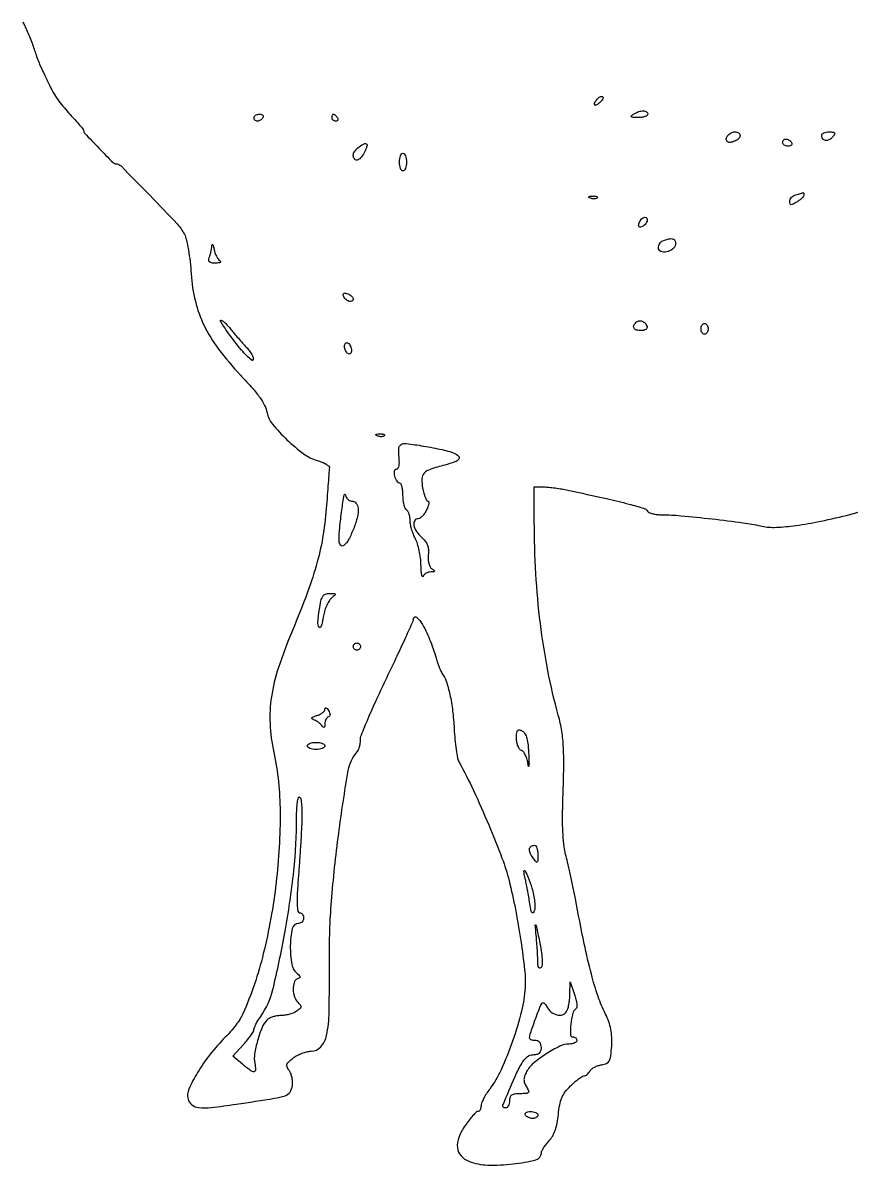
# Model space of a CAD drawing. Extents: x 0 to 531, y 0 to 649.
# Drawn here: x 66.9 to 300.3, y 2.9 to 324.7 of the extents above; entities that cross this region are included whole.
import ezdxf

# ---------------------------------------------------------------- set-up
doc = ezdxf.new("R2010")
doc.units = 0

msp = doc.modelspace()

# ---------------------------------------------------------------- linework, layer by layer
msp.add_lwpolyline([(66.866316, 324.986605, 0.022709), (67.396705, 323.84667, -0.016672), (68.01522, 322.558222, -0.007673), (68.738212, 320.842796, -0.00759), (69.444282, 319.013429, -0.010426), (70.01951, 317.34667, 0.008824), (70.585, 315.690943, 0.006699), (71.261102, 313.895584, 0.006778), (71.940997, 312.227872, 0.015684), (72.507145, 311, -0.002123), (73.076359, 309.848653, -0.001188), (73.759518, 308.443485, -0.001185), (74.443316, 307.019863, -0.001928), (75.016328, 305.807607, 0.038545), (75.759695, 304.493341, 0.012842), (77.040601, 302.689551, 0.012696), (78.56725, 300.756862, 0.014133), (80.138149, 298.973755, -0.004794), (81.618234, 297.355674, -0.00736), (82.865581, 295.92364, -0.003102), (83.899944, 294.684715, -0.17409), (84, 294.406055, 0.191923), (84.334898, 293.565714, 0.002544), (88.288912, 289.435091, 0.002466), (92.291859, 285.336352, 0.200704), (93.096035, 285, -0.200559), (94.546901, 284.39364, -0.00193), (102.703471, 276.069038, -0.004141), (110.327759, 268.096315, -0.071709), (112.389608, 265.156332, -0.061852), (112.945304, 263.609489, -0.012987), (113.504563, 260.783423, -0.013428), (113.983111, 257.448976, -0.012357), (114.29775, 254, 0.042676), (115.479674, 246.261539, 0.054134), (117.923637, 239.461455, 0.048693), (122.002676, 232.815789, 0.026598), (128.177065, 225.5, -0.007985), (131.650234, 221.682503, -0.026933), (133.740434, 219.035421, -0.041278), (134.994477, 216.904987, -0.063112), (135.675028, 214.874858, 0.124321), (137.208859, 211.656706, 0.029317), (141.304329, 207.267202, 0.030664), (145.990916, 203.31886, 0.088722), (149.774827, 201.435534, -0.025476), (151.187281, 200.942591, -0.039008), (152.345938, 200.361741, -0.045211), (153.13766, 199.780795, -0.266542), (153.29645, 199.311746, 0.027686), (153.193848, 198.579367, 0.001047), (152.968129, 195.824036, 0.001883), (152.720107, 192.561655, 0.001324), (152.464599, 188.88935, -0.023131), (151.525253, 180.617165, -0.026658), (149.84976, 172.856294, -0.022487), (147.105199, 164.31463, -0.010491), (142.825244, 153.5, 0.019186), (138.90935, 143.079387, 0.042298), (136.918088, 134.818881, 0.050167), (136.527487, 127.277847, 0.040228), (137.573024, 119.212377, -0.051141), (139.371664, 102.487695, -0.030596), (138.246759, 82.505162, -0.030332), (134.639867, 62.462429, -0.044392), (128.878551, 45.5, -0.040291), (128.11845, 44.097632, -0.016548), (126.877576, 42.323429, -0.016247), (125.41334, 40.497495, -0.020047), (123.928619, 38.898906, 0.029917), (119.68275, 34.142589, 0.031421), (116.109691, 28.987819, 0.030839), (113.659037, 24.299316, 0.168026), (113.413709, 21.487788, 0.168177), (114.478492, 19.859533, 0.139011), (116.412387, 19.082246, 0.055599), (119.941235, 19.100479, 0.00827), (127, 20.043366, 0.001763), (137.802973, 21.707651, 0.041266), (140.811555, 22.440292, 0.169168), (142.161107, 23.480174, 0.116764), (142.822258, 25.310472, 0.044736), (142.851686, 26.499124, 0.037714), (142.675918, 27.74593, 0.039332), (142.336846, 28.865545, 0.08018), (141.871548, 29.654775, -0.068742), (141.324359, 30.536433, -0.189749), (141.293386, 31.253844, -0.123686), (141.781558, 32.002189, -0.022854), (143.049291, 33.072067, -0.042575), (144.176603, 33.794896, -0.030765), (145.538279, 34.408793, -0.031297), (146.915254, 34.833939, -0.057132), (148.08102, 34.977764, 0.209119), (150.856579, 36.220285, 0.135171), (152.472068, 39.409459, 0.046018), (153.187438, 45.995602, 0.005644), (153.258997, 60.5, -0.020962), (153.853915, 77.221506, -0.013931), (155.871891, 96.306997, -0.008752), (158.56381, 114.033597, -0.140142), (161.158088, 119.45, 0.083923), (161.481814, 119.969003, 0.03268), (161.752688, 120.773158, 0.031217), (161.937941, 121.700577, 0.033699), (162, 122.620326, -0.09583), (162.284155, 124.089315, -0.004576), (164.203125, 128.740456, -0.007357), (166.626767, 134.238838, -0.005218), (169.5, 140.336906, 0.00256), (172.374442, 146.354351, 0.003925), (174.796875, 151.59939, 0.001395), (176.834031, 156.136442, 0.105194), (177, 156.91658, -0.6467), (177.82946, 157.289677, -0.085874), (179.488674, 155.212754, -0.031983), (181.748925, 150.396518, -0.026168), (183.552363, 145, 0.015438), (183.872329, 143.969532, 0.014578), (184.260897, 142.940625, 0.014711), (184.658152, 142.050261, 0.048207), (184.992066, 141.5, -0.081201), (186.185764, 139.205531, -0.02568), (187.205255, 135.468412, -0.023484), (187.981677, 130.890789, -0.017939), (188.413946, 125.82824, 0.011482), (188.63224, 122.812876, 0.013406), (188.981745, 119.963293, 0.012415), (189.399571, 117.58183, 0.075422), (189.826476, 116.408936, -0.015819), (193.846017, 108.456466, -0.00938), (198.155328, 98.74418, -0.009057), (201.89911, 89.390707, -0.029183), (203.905885, 83, -0.013893), (205.679665, 74.997681, -0.010313), (207.209277, 66.071993, -0.009632), (208.277999, 57.886973, -0.041179), (208.417044, 52.968269, -0.048108), (207.40075, 46.252611, -0.022282), (204.866928, 37.789125, -0.022094), (201.641963, 29.706114, -0.057011), (198.42885, 24.31783, 0.021497), (197.499163, 22.983721, 0.023266), (196.713475, 21.608633, 0.023592), (196.154823, 20.375606, 0.094841), (196, 19.566722, -0.053184), (195.936062, 18.967319, -0.072988), (195.7462, 18.460225, -0.092812), (195.46571, 18.119726, -0.175942), (195.136001, 18, 0.194579), (194.664123, 17.809139, 0.015864), (193.717476, 16.833586, 0.019466), (192.637276, 15.550369, 0.013693), (191.520257, 14.02923, 0.058115), (189.740676, 10.692159, 0.120579), (189.349354, 7.785224, 0.156066), (190.353591, 5.51099, 0.121091), (192.593029, 3.96463, 0.083213), (197.880366, 2.907809, 0.036868), (205.013409, 3.210919, 0.032002), (211.468795, 4.386632, 0.344386), (213, 6.346064, -0.120227), (213.131006, 6.883015, -0.024138), (213.629699, 7.740278, -0.024222), (214.323022, 8.704133, -0.020547), (215.143657, 9.652916, 0.062052), (216.105831, 10.97189, 0.04175), (216.871877, 12.674253, 0.036215), (217.435908, 14.736329, 0.024706), (217.78765, 17.141828, -0.023909), (218.178739, 19.846502, -0.052054), (218.78852, 21.850188, -0.059124), (219.740506, 23.522357, -0.040297), (221.178471, 25.174461, -0.014654), (222.352333, 26.256528, -0.019215), (223.488902, 27.169998, -0.017016), (224.473188, 27.849971, -0.143604), (224.984788, 28, 0.120742), (225.393186, 28.100081, 0.051333), (225.866503, 28.412365, 0.046738), (226.326558, 28.866753, 0.045124), (226.70031, 29.403795, -0.096931), (227.185511, 29.967069, -0.044738), (227.999466, 30.496922, -0.042044), (228.984353, 30.917506, -0.045519), (230, 31.153795, 0.070352), (231.371861, 31.545427, 0.167255), (232.138029, 32.259176, 0.093277), (232.554963, 33.591214, 0.013531), (232.812326, 36.434499, 0.027246), (232.834028, 38.919804, 0.036181), (232.567812, 41.163902, 0.037254), (231.99011, 43.293632, 0.031785), (231.077629, 45.434499, -0.03363), (228.979897, 50.406944, -0.018983), (227.082369, 56.673604, -0.013089), (225.075213, 65.250465, -0.004345), (222.572389, 77.921241, 0.003804), (221.880408, 81.444499, 0.003469), (221.114074, 85.066879, 0.00347), (220.384328, 88.294424, 0.011246), (219.837198, 90.421241, -0.040689), (219.41473, 92.583506, -0.012041), (219.11967, 95.945615, -0.011999), (218.969273, 99.755142, -0.012658), (219.006171, 103.5, 0.003804), (219.300688, 114.183799, 0.016768), (219.215137, 120.482977, 0.027078), (218.742799, 125.13185, 0.028163), (217.773705, 129.640753, -0.019163), (214.830001, 142.230159, -0.017065), (212.725351, 155.503795, -0.016303), (211.455126, 169.497956, -0.014074), (211.015828, 184.25), (211, 194), (213.75, 193.956449, -0.020621), (215.084034, 193.88023, -0.008702), (216.867188, 193.672973, -0.008592), (218.767215, 193.385233, -0.011093), (220.5, 193.052583, -0.002059), (231.346869, 190.672875, -0.009077), (237.707984, 189.128063, -0.00873), (241.878979, 187.956392, -0.183497), (242.886478, 187.183682, 0.154626), (243.368319, 186.769192, 0.037411), (244.375627, 186.425524, 0.034861), (245.645768, 186.188738, 0.028557), (247.024781, 186.109334, -0.022644), (252.318199, 185.867258, -0.005365), (261.111607, 184.969789, -0.005213), (269.860079, 183.889475, -0.025175), (274.785297, 182.974758, 0.06545), (278.571932, 182.582373, 0.023736), (283.969771, 182.98755, 0.01957), (290.752895, 184.092801, 0.010605), (299, 185.953183, 0.018999), (303.18759, 187.162186, 0.00221)], format="xyb")
for points in [[(229.789427, 302.600859, -0.023968), (229.269923, 302.088723, -0.03842), (228.775917, 301.71042, -0.045304), (228.367062, 301.494344, -0.297152), (228.149864, 301.534328, -0.301864), (228.018937, 302.107085, -0.076948), (228.512308, 302.978461, -0.069007), (229.312518, 303.745464, -0.157897), (230.098444, 304, -0.236389), (230.350678, 303.873691, -0.218285), (230.412089, 303.589002, -0.09576), (230.217338, 303.138842, -0.036357)], [(243, 299, -0.242407), (242.80301, 298.617555, -0.069028), (242.192187, 298.298248, -0.052836), (241.303322, 298.082357, -0.03458), (240.25, 298.015313, -0.011096), (238.849063, 298.054211, -0.155556), (238.383071, 298.228862, -0.461139), (238.371881, 298.512621, -0.043106), (239, 299, -0.05437), (240.417104, 299.711128, -0.089354), (241.7337, 299.948307, -0.147327), (242.636788, 299.676305, -0.251537)], [(134.5, 298, -0.06081), (134.193797, 297.617485, -0.051032), (133.7871, 297.29375, -0.053229), (133.346558, 297.073302, -0.089642), (132.940983, 297, -0.105429), (132.581949, 297.076556, -0.099231), (132.276414, 297.29375, -0.096318), (132.071618, 297.618268, -0.092995), (132, 298, -0.153634), (132.120018, 298.381379, -0.097988), (132.457961, 298.70625, -0.080552), (132.962904, 298.925455, -0.062283), (133.559017, 299, -0.066118), (134.110654, 298.926733, -0.138808), (134.478525, 298.70625, -0.191142), (134.607943, 298.379648, -0.139169)], [(155.5, 298, -0.082592), (155.656512, 297.6179, -0.161196), (155.6254, 297.29375, -0.182303), (155.413961, 297.078288, -0.108972), (155.059017, 297, -0.093332), (154.654762, 297.076123, -0.09642), (154.311086, 297.29375, -0.099167), (154.081062, 297.618444, -0.105053), (154, 298, -0.042167), (154.032345, 298.382849, -0.061769), (154.129539, 298.70625, -0.081139), (154.272352, 298.92554, -0.210953), (154.440983, 299, -0.151918), (154.65171, 298.934461, -0.038439), (154.933975, 298.70625, -0.035638), (155.231006, 298.382774, -0.029505)], [(269, 292.968615, -0.213422), (268.621817, 292.122972, -0.075769), (267.486858, 291.381846, -0.076784), (266.197884, 291.019605, -0.230479), (265.356736, 291.30993, -0.242984), (265.115307, 292.067091, -0.130219), (265.532249, 292.983357, -0.102648), (266.459491, 293.733481, -0.119467), (267.559017, 294, -0.069866), (268.109745, 293.922668, -0.085761), (268.576711, 293.697031, -0.100101), (268.888923, 293.361922, -0.138501)], [(295.009138, 292.51101, -0.097855), (294.046303, 291.727641, -0.168579), (293.036181, 291.570968, -0.207864), (292.290058, 292.070573, -0.143695), (292, 293.059017, -0.210101), (292.158174, 293.418824, -0.081462), (292.623468, 293.723586, -0.062031), (293.30988, 293.930969, -0.042401), (294.122445, 294, -0.021696), (295.245391, 293.95125, -0.241254), (295.613777, 293.720171, -0.286403), (295.605448, 293.319179, -0.028529)], [(163.045837, 288.085646, -0.056912), (162.063665, 286.665597, -0.16301), (161.041157, 286.068111, -0.314757), (160.304979, 286.383045, -0.140075), (160, 287.45031, -0.172216), (160.38452, 288.533586, -0.053434), (161.629507, 289.769785, -0.055562), (163.014737, 290.646146, -0.319905), (163.82269, 290.510644, -0.253488), (163.895381, 290.266053, -0.025602), (163.734471, 289.658318, -0.027162), (163.448864, 288.909394, -0.018191)], [(283.5, 291, -0.139169), (283.607943, 290.620352, -0.191142), (283.478525, 290.29375, -0.138808), (283.110654, 290.073267, -0.066118), (282.559017, 290, -0.062283), (281.962904, 290.074545, -0.080552), (281.457961, 290.29375, -0.097988), (281.120018, 290.618621, -0.153634), (281, 291, -0.092995), (281.071618, 291.381732, -0.096318), (281.276414, 291.70625, -0.099231), (281.581949, 291.923444, -0.105429), (281.940983, 292, -0.089642), (282.346558, 291.926698, -0.053229), (282.7871, 291.70625, -0.051032), (283.193797, 291.382515, -0.06081)], [(175, 285.5, -0.038131), (174.926884, 284.542644, -0.057076), (174.70625, 283.734375, -0.074992), (174.382936, 283.182831, -0.226478), (174, 283, -0.226478), (173.617064, 283.182831, -0.074992), (173.29375, 283.734375, -0.057076), (173.073116, 284.542644, -0.038131), (173, 285.5, -0.038131), (173.073116, 286.457356, -0.057076), (173.29375, 287.265625, -0.074992), (173.617064, 287.817169, -0.226478), (174, 288, -0.226478), (174.382936, 287.817169, -0.074992), (174.70625, 287.265625, -0.057076), (174.926884, 286.457356, -0.038131)], [(287, 276.240547, -0.163755), (286.874713, 275.868262, -0.033519), (286.4125, 275.337283, -0.03201), (285.765701, 274.765962, -0.025323), (285, 274.232073, -0.016374), (283.913739, 273.602161, -0.147443), (283.380819, 273.494144, -0.31192), (283.092158, 273.736053, -0.067244), (283, 274.418202, -0.11142), (283.131497, 275.000971, -0.075758), (283.514063, 275.566115, -0.070426), (284.081141, 276.028333, -0.072035), (284.75, 276.310674, 0.002507), (285.43853, 276.4943, 0.003384), (286.059375, 276.667734, 0.002306), (286.578204, 276.819055, 0.036526), (286.75, 276.883999, -0.313788), (286.845038, 276.867325, -0.10499), (286.926562, 276.742835, -0.061219), (286.982143, 276.523606, -0.031512)], [(228.729167, 275.395833, -0.126455), (228.402231, 275.202593, -0.060344), (227.916927, 275.123424, -0.05415), (227.359369, 275.160852, -0.051402), (226.8125, 275.316886, -0.054073), (226.395823, 275.538436, -0.470617), (226.37858, 275.720685, -0.168741), (226.670344, 275.862007, -0.018894), (227.416667, 275.921053, -0.028489), (228.112848, 275.910055, -0.077125), (228.592839, 275.799335, -0.208169), (228.77538, 275.614691, -0.296942)], [(242.770833, 268.8125, -0.068669), (242.531882, 268.328838, -0.047422), (242.142248, 267.857485, -0.047417), (241.670725, 267.467931, -0.068602), (241.18682, 267.22894, -0.108271), (240.74444, 267.181849, -0.257062), (240.482386, 267.366128, -0.161356), (240.426249, 267.780247, -0.045328), (240.606309, 268.41644, -0.096137), (241.266086, 269.473274, -0.16139), (242.175124, 269.971061, -0.352314), (242.738788, 269.665692, -0.181604)], [(122.350815, 257.765313, -0.149922), (122.595869, 257.476927, -0.371224), (122.518949, 257.231911, -0.11308), (122.032684, 257.065089, -0.024702), (121.143011, 257.015313, -0.03463), (120.036644, 257.084814, -0.150662), (119.446822, 257.356063, -0.222907), (119.241342, 257.839324, -0.082638), (119.393011, 258.581787, 0.022115), (119.635536, 259.30831, 0.013291), (119.861701, 260.188962, 0.013299), (120.040349, 261.07845, 0.022543), (120.136182, 261.831787, -0.06451), (120.226531, 262.255067, -0.60519), (120.368847, 262.275588, -0.097589), (120.548143, 261.885655, -0.013167), (120.736997, 261, 0.035215), (120.9996, 259.989114, 0.034568), (121.402717, 259.018561, 0.036644), (121.876772, 258.220553, 0.098488)], [(250.813108, 262.25, -0.189436), (249.979926, 260.929198, -0.11251), (248.249311, 260.178023, -0.147319), (246.662152, 260.348659, -0.301455), (246, 261.347116, -0.076602), (246.093368, 261.952978, -0.063813), (246.367188, 262.54492, -0.065463), (246.772062, 263.034024, -0.091522), (247.25, 263.337719, -0.040703), (248.939536, 263.864366, -0.129998), (250.109835, 263.820176, -0.230038), (250.721817, 263.251774, -0.140521)], [(160, 246.809678, -0.310331), (159.626672, 246.266106, -0.180578), (158.801325, 246.257968, -0.106345), (157.819479, 246.872631, -0.120025), (157.22894, 247.81318, -0.108271), (157.181849, 248.25556, -0.257062), (157.366128, 248.517614, -0.161356), (157.780247, 248.573751, -0.045328), (158.41644, 248.393691, -0.049992), (159.022161, 248.088813, -0.054888), (159.534829, 247.677724, -0.062067), (159.884859, 247.227906, -0.13514)], [(125.5, 238.359477, 0.007847), (126.433433, 237.20794, 0.004478), (127.595135, 235.844898, 0.004471), (128.788991, 234.493876, 0.007392), (129.823864, 233.377309, -0.029444), (130.685412, 232.361385, -0.036857), (131.35295, 231.321779, -0.040156), (131.761505, 230.39913, -0.166087), (131.765965, 229.797896, -0.523108), (131.363089, 229.67981, -0.024097), (130.100872, 230.802561, -0.02285), (128.483848, 232.538555, -0.012097), (126.633655, 234.826306, -0.007389), (124.868377, 237.19194, -0.013654), (123.516061, 239.172894, -0.009791), (122.555969, 240.731473, -0.599584), (122.691553, 240.953759, -0.152272), (123.118526, 240.793358, -0.021053), (123.850019, 240.172615, -0.022538), (124.675005, 239.33859, -0.017353)], [(242.770833, 239.1875, -0.179733), (242.755382, 238.732137, -0.142962), (242.446404, 238.345, -0.098609), (241.860897, 238.085896, -0.055066), (241.083333, 238, -0.065198), (239.805115, 238.167385, -0.196257), (239.117382, 238.688046, -0.241718), (239.070848, 239.45172, -0.093249), (239.6875, 240.354167, -0.155894), (240.468249, 240.756771, -0.132907), (241.393926, 240.666264, -0.11722), (242.235871, 240.09629, -0.105531)], [(260, 238.5, -0.064853), (259.925306, 237.926543, -0.082425), (259.70625, 237.440625, -0.098894), (259.381354, 237.115568, -0.148195), (259, 237, -0.148195), (258.618646, 237.115568, -0.098894), (258.29375, 237.440625, -0.082425), (258.074694, 237.926543, -0.064853), (258, 238.5, -0.064853), (258.074694, 239.073457, -0.082425), (258.29375, 239.559375, -0.098894), (258.618646, 239.884432, -0.148195), (259, 240, -0.148195), (259.381354, 239.884432, -0.098894), (259.70625, 239.559375, -0.082425), (259.925306, 239.073457, -0.064853)], [(159.309017, 231.690983, -0.158106), (159.03073, 231.454864, -0.17101), (158.676562, 231.436698, -0.120394), (158.29172, 231.660702, -0.062696), (157.940983, 232.095492, -0.056471), (157.67312, 232.663357, -0.053919), (157.533826, 233.285684, -0.05826), (157.536106, 233.866893, -0.108741), (157.690983, 234.309017, -0.158106), (157.96927, 234.545136, -0.17101), (158.323438, 234.563302, -0.120394), (158.70828, 234.339298, -0.062696), (159.059017, 233.904508, -0.056471), (159.32688, 233.336643, -0.053919), (159.466174, 232.714316, -0.05826), (159.463894, 232.133107, -0.108741)], [(168.729167, 208.395833, -0.126455), (168.402231, 208.202593, -0.060344), (167.916927, 208.123424, -0.05415), (167.359369, 208.160852, -0.051402), (166.8125, 208.316886, -0.054073), (166.395823, 208.538436, -0.470617), (166.37858, 208.720685, -0.168741), (166.670344, 208.862007, -0.018894), (167.416667, 208.921053, -0.028489), (168.112848, 208.910055, -0.077125), (168.592839, 208.799335, -0.208169), (168.77538, 208.614691, -0.296942)], [(188.25, 203.578407, -0.073888), (189.662264, 202.667839, -0.38727), (189.756529, 201.826973, -0.154084), (188.648513, 201.005956, -0.019278), (185.75, 200.130292, 0.016797), (181.669531, 198.919603, 0.121813), (179.954231, 197.833528, 0.187957), (179.319567, 196.29973, 0.051596), (179.53858, 193.646045, 0.01977), (179.858311, 192.24896, 0.030199), (180.255077, 191.071026, 0.030315), (180.669025, 190.205011, 0.272536), (181.017206, 190, -0.36855), (181.234921, 189.814298, -0.075731), (181.238859, 189.267917, -0.047688), (181.042748, 188.463994, -0.024932), (180.655915, 187.507802, -0.038194), (180.121345, 186.553535, -0.04484), (179.472363, 185.745395, -0.050499), (178.810855, 185.184061, -0.150243), (178.25, 185.007802, 0.265577), (177.295269, 184.454279, 0.18005), (177.07741, 183.184612, 0.100871), (177.792475, 181.43215, 0.067068), (179.232118, 179.798685, -0.050016), (180.241297, 178.729208, -0.073049), (180.873256, 177.601034, -0.071567), (181.161991, 176.321158, -0.045908), (181.142526, 174.795777, 0.039194), (181.109014, 173.515171, 0.050571), (181.288491, 172.353145, 0.059115), (181.648691, 171.431004, 0.129566), (182.160409, 170.8797, -0.018904), (182.809166, 170.433259, -0.334723), (182.876262, 170.203614, -0.29166), (182.670746, 170.050125, -0.016181), (181.833333, 170.015313, 0.068429), (181.158471, 169.916192, 0.061379), (180.508087, 169.637311, 0.064748), (179.979003, 169.229224, 0.100576), (179.662281, 168.75, -0.603372), (179.465985, 168.730012, -0.102116), (179.281058, 169.189063, -0.029279), (179.139782, 170.351991, -0.01086), (179.072787, 172, 0.027198), (178.930875, 173.932737, 0.020886), (178.573864, 176.019515, 0.021299), (178.073613, 177.948058, 0.046117), (177.493839, 179.364307, -0.028348), (176.921836, 180.631388, -0.021793), (176.438815, 182.070685, -0.022239), (176.105038, 183.46027, -0.047852), (176, 184.55529, 0.039417), (175.926103, 185.491209, 0.042472), (175.70625, 186.380052, 0.0466), (175.384276, 187.100063, 0.126565), (175, 187.5, -0.159713), (174.613307, 187.95866, -0.035556), (174.29375, 188.947275, -0.033489), (174.073414, 190.196361, -0.026918), (174, 191.559017, 0.024242), (173.936029, 192.877688, 0.038606), (173.74051, 193.989211, 0.045452), (173.458345, 194.781498, 0.292384), (173.116631, 195, -0.181596), (172.740524, 195.141258, -0.059916), (172.339118, 195.5875, -0.050447), (171.975456, 196.234516, -0.038887), (171.710251, 197, -0.044404), (171.581079, 197.766152, -0.075629), (171.628146, 198.4125, -0.113203), (171.834729, 198.841136, -0.227887), (172.165185, 199, 0.224247), (172.524971, 199.169906, 0.087344), (172.802322, 199.660937, 0.063865), (172.959163, 200.388381, 0.04143), (172.960875, 201.25, -0.020784), (172.822825, 204.764054, -0.257963), (173.449121, 205.891075, -0.1736), (174.909716, 206.209862, -0.008994), (179.75, 205.493796, -0.006577), (182.462615, 205.005745, -0.007618), (185.03125, 204.467911, -0.00689), (187.189237, 203.950283, -0.044022)], [(159.466335, 190, -0.217627), (160.748482, 189.414196, -0.158912), (161.364399, 187.95116, -0.083533), (161.162285, 185.533413, -0.031061), (160.111045, 182.276155, -0.026595), (158.685931, 179.147868, -0.096295), (157.329287, 177.444747, -0.4191), (156.448099, 177.522109, -0.174104), (156, 178.769975, -0.023962), (156.177907, 182.480114, -0.010026), (156.756683, 187.452337, -0.009016), (157.422626, 191.743459, -0.825555), (157.775337, 191.75, 0.068302), (158.016078, 191.081096, 0.07172), (158.425234, 190.514062, 0.079369), (158.934183, 190.131844, 0.122033)], [(153.906223, 162.718197, 0.091183), (153.243591, 161.9871, 0.031568), (152.568911, 160.726266, 0.030127), (151.98503, 159.21185, 0.030709), (151.59174, 157.647816, -0.01913), (150.886401, 154.540457, -0.652578), (150.327663, 154.454318, -0.166578), (149.998795, 155.814291, -0.013999), (150.440802, 159.453805, -0.016169), (150.890634, 161.909298, -0.08844), (151.401547, 163.152435, -0.161957), (152.153904, 163.764964, -0.094457), (153.311273, 163.968197, -0.010921), (154.579962, 163.922034, -0.273626), (154.85788, 163.73499, -0.338449), (154.795214, 163.438749, -0.014255)], [(162, 149, -0.099038), (161.923658, 148.618362, -0.097945), (161.70625, 148.29375, -0.097945), (161.381638, 148.076342, -0.099038), (161, 148, -0.099038), (160.618362, 148.076342, -0.097945), (160.29375, 148.29375, -0.097945), (160.076342, 148.618362, -0.099038), (160, 149, -0.099038), (160.076342, 149.381638, -0.097945), (160.29375, 149.70625, -0.097945), (160.618362, 149.923658, -0.099038), (161, 150, -0.099038), (161.381638, 149.923658, -0.097945), (161.70625, 149.70625, -0.097945), (161.923658, 149.381638, -0.099038)], [(152.967954, 129.166667, 0.130943), (152.596276, 128.916701, 0.065445), (152.279838, 128.441667, 0.058115), (152.062493, 127.828862, 0.053939), (151.984687, 127.166667, -0.029957), (151.939255, 126.51007, -0.201361), (151.778623, 126.233632, -0.358237), (151.544714, 126.243224, -0.063332), (151.234687, 126.600056, 0.054815), (150.845463, 127.063709, 0.029387), (150.275189, 127.548122, 0.028883), (149.628136, 127.979174, 0.039877), (149, 128.282755, -0.050709), (148.376517, 128.600894, -0.402973), (148.309014, 128.887249, -0.171271), (148.658675, 129.179929, -0.015645), (149.75, 129.54933, 0.043032), (150.612061, 129.894755, 0.052293), (151.343561, 130.365285, 0.060993), (151.848417, 130.88296, 0.160742), (152.015313, 131.366631, -0.142414), (152.105259, 131.661118, -0.351911), (152.305966, 131.726448, -0.129511), (152.614141, 131.506598, -0.031942), (152.983267, 131, -0.04187), (153.328448, 130.340408, -0.10205), (153.434277, 129.804716, -0.157817), (153.304137, 129.413845, -0.152335)], [(209.449543, 118.395431, -0.003668), (209.512073, 116.284081, -0.022875), (209.486693, 115.202869, -0.838334), (209.394655, 115.193056, -0.040525), (209.270027, 115.805826, 0.03777), (209.011942, 117.111524, 0.043314), (208.567438, 118.30247, 0.048249), (208.016086, 119.221807, 0.142898), (207.436307, 119.662815, -0.143907), (206.881837, 120.086305, -0.060738), (206.418847, 120.911384, -0.052759), (206.105482, 121.98252, -0.044828), (206, 123.156679, -0.018256), (206.056703, 124.709196, -0.150431), (206.310451, 125.360255, -0.293708), (206.786247, 125.522796, -0.067112), (207.615822, 125.195121, -0.137439), (208.374029, 124.43998, -0.062794), (208.908219, 123.136098, -0.041627), (209.261721, 121.195716, -0.015015)], [(152, 121, -0.226478), (151.817169, 120.617064, -0.074992), (151.265625, 120.29375, -0.057076), (150.457356, 120.073116, -0.038131), (149.5, 120, -0.038131), (148.542644, 120.073116, -0.057076), (147.734375, 120.29375, -0.074992), (147.182831, 120.617064, -0.226478), (147, 121, -0.226478), (147.182831, 121.382936, -0.074992), (147.734375, 121.70625, -0.057076), (148.542644, 121.926884, -0.038131), (149.5, 122, -0.038131), (150.457356, 121.926884, -0.057076), (151.265625, 121.70625, -0.074992), (151.817169, 121.382936, -0.226478)], [(145.495958, 99.77008, -0.004167), (145.348324, 96.688922, -0.001673), (145.097223, 92.477773, -0.001655), (144.796469, 87.942104, -0.002092), (144.486931, 83.75, 0.006024), (144.181419, 79.116525, 0.02309), (144.159393, 76.226471, 0.033302), (144.348658, 74.432817, 0.36477), (144.862992, 74, -0.130992), (145.296591, 73.88442, -0.100635), (145.666004, 73.559375, -0.088319), (145.914479, 73.07314, -0.074197), (146, 72.5, -0.094858), (145.890391, 71.927447, -0.096864), (145.577374, 71.440625, -0.098865), (145.110259, 71.114737, -0.103382), (144.561273, 71, 0.352372), (142.799268, 69.582195, 0.050877), (142.235969, 64.661754, 0.048784), (142.685488, 59.396717, 0.189874), (144.384781, 56.673869, -0.048201), (144.844932, 56.258828, -0.213486), (144.95686, 55.920976, -0.222577), (144.778213, 55.622105, -0.052188), (144.25, 55.340536, 0.220818), (143.324901, 54.348848, 0.084736), (143.042134, 52.438397, 0.076291), (143.414243, 50.326558, 0.11518), (144.395896, 48.746961, -0.039495), (145.080617, 47.944591, -0.206476), (145.204674, 47.390532, -0.179429), (144.89167, 46.870768, -0.028866), (143.909465, 46.175533, -0.048571), (143.002212, 45.7247, -0.026708), (141.820728, 45.345313, -0.026381), (140.569523, 45.085738, -0.03797), (139.44214, 45, 0.04268), (138.363742, 44.90778, 0.036933), (137.261392, 44.632812, 0.038656), (136.295994, 44.229699, 0.082515), (135.648312, 43.75, 0.095536), (134.275285, 41.645889, 0.028427), (133.023001, 37.999706, 0.028733), (132.189649, 34.211546, 0.087213), (132.228803, 31.583429, -0.031129), (132.472006, 29.67336, -0.410838), (132.048604, 29.185934, -0.182244), (131.13039, 29.454535, -0.010247), (128.75551, 31.319134), (126.01102, 33.566342), (129.00551, 36.844889, 0.013751), (130.152293, 38.171967, 0.018042), (131.120369, 39.447878, 0.015699), (131.84352, 40.547819, 0.138423), (132, 41.102211, -0.101572), (132.110571, 41.640894, -0.017485), (132.556948, 42.589388, -0.018407), (133.170113, 43.68137, -0.015529), (133.895994, 44.790493, 0.093321), (137.315182, 52.356216, 0.0149), (140.692912, 68.316322, 0.01748), (143.220117, 85.768927, 0.027931), (144.017976, 100.809017, -0.012995), (144.073118, 103.191692, -0.02446), (144.261436, 105.106447, -0.026653), (144.532666, 106.442828, -0.505088), (144.872019, 106.579097, -0.219593), (145.204032, 106.07771, -0.0153), (145.415009, 104.356636, -0.019456), (145.527672, 102.211534, -0.013279)], [(212, 90.30887, -0.005981), (211.979246, 88.573779, -0.269327), (211.798193, 88.278535, -0.364941), (211.504229, 88.339751, -0.008568), (210.588676, 89.547842, -0.053514), (209.804416, 90.903569, -0.13912), (209.647328, 92.009851, -0.22062), (210.103254, 92.721635, -0.142661), (211.059017, 93, -0.247607), (211.420236, 92.809436, -0.065976), (211.723586, 92.209481, -0.050937), (211.931451, 91.339709, -0.033213)], [(210.334594, 80.883344, -0.023169), (210.798382, 79.036238, -0.023845), (211.083977, 77.17173, -0.024435), (211.174604, 75.53909, -0.086203), (211.002222, 74.506335, -0.12204), (210.655939, 73.978082, -0.494607), (210.333789, 74.033707, -0.07533), (210.023501, 74.937258, -0.008859), (209.677845, 77.042988, 0.005613), (209.380239, 78.932665, 0.004739), (209.024025, 80.925128, 0.004782), (208.664504, 82.736294, 0.013261), (208.365897, 84, -0.046355), (208.080965, 85.701552, -0.780715), (208.396059, 85.805386, -0.052852), (209.311711, 83.946877, -0.01496)], [(212.920415, 58.55, -0.187042), (212.54948, 58.379251, -0.285705), (212.247111, 58.542474, -0.103699), (212.054099, 59.13974, -0.026483), (212, 60.160429, 0.011757), (211.969152, 61.472137, 0.003838), (211.863313, 63.405043, 0.003822), (211.712828, 65.550656, 0.004303), (211.534683, 67.610429, -0.001915), (211.266936, 70.542996, -0.804364), (211.381591, 70.578868, -0.076695), (211.58655, 70.044317, -0.00075), (212.455098, 66, -0.012941), (212.96619, 63.25624, -0.023981), (213.215623, 61.00463, -0.025113), (213.236481, 59.289681, -0.184949)], [(222.749886, 46.919085, 0.180525), (221.845834, 45.590983, 0.032436), (221.313832, 42.592738, 0.03119), (221.173055, 39.686452, 0.410131), (221.869158, 39, -0.087174), (222.300951, 38.924141, -0.094342), (222.667815, 38.70625, -0.100163), (222.91321, 38.381474, -0.11232), (223, 38, -0.202128), (222.838934, 37.617853, -0.084403), (222.369864, 37.29375, -0.064512), (221.675997, 37.073493, -0.044661), (220.854857, 37, 0.114941), (218.201556, 36.381888, 0.029381), (214.340394, 34.189046, 0.030106), (210.728623, 31.525448, 0.096237), (208.84707, 29.214248, 0.035122), (208.28315, 27.95547, 0.085575), (208.101513, 26.958597, 0.093824), (208.270801, 26.015464, 0.048424), (208.806467, 24.938288, -0.030112), (209.419379, 23.81112, -0.305424), (209.341145, 23.31048, -0.194599), (208.781502, 23.04801, -0.013537), (207.008474, 23, 0.030526), (205.502113, 22.907947, 0.116684), (204.626059, 22.583803, 0.166402), (204.159753, 21.975867, 0.081311), (204, 21, -0.052199), (203.919895, 20.234784, -0.072078), (203.681771, 19.5875, -0.092036), (203.330121, 19.152626, -0.178682), (202.916667, 19, -0.077077), (202.527637, 19.060328, -0.128874), (202.249479, 19.236286, -0.156556), (202.126109, 19.498452, -0.131272), (202.166667, 19.80438, -0.004391), (205.572717, 27.823792, -0.03207), (207.479657, 31.536047, -0.077206), (209.008974, 33.378622, -0.182985), (210.650019, 34, 0.051225), (211.738804, 34.111839, 0.125756), (212.456252, 34.462768, 0.143051), (212.86228, 35.080465, 0.07447), (213, 36, 0.071996), (212.875206, 36.862174, 0.120743), (212.508486, 37.491216, 0.123693), (211.899902, 37.869828, 0.077754), (211.067886, 38, -0.103345), (210.044475, 38.213813, -0.307968), (209.682382, 38.7896, -0.074399), (209.918375, 40.05308, -0.004024), (211.280752, 43.889521, -0.00528), (212.601773, 47.400918, -0.084194), (213.251565, 48.488922, -0.423342), (213.824194, 48.525327, -0.092983), (214.487983, 47.648379, 0.099177), (215.684036, 46.107909, 0.113713), (217.328282, 45.238397, 0.138803), (218.944459, 45.264032, 0.180483), (220.11486, 46.151607, 0.072781), (220.449395, 46.90164, 0.02137), (220.739439, 48.132035, 0.020973), (220.9508, 49.561142, 0.021102), (221.041129, 51), (221.112884, 54.5), (222.34176, 51, -0.024444), (222.752617, 49.617052, -0.035071), (222.968559, 48.357481, -0.037893), (222.99244, 47.35957, -0.229676)], [(212, 17, -0.142666), (211.888931, 16.61866, -0.09965), (211.576711, 16.29375, -0.08433), (211.109818, 16.074854, -0.067639), (210.559017, 16, -0.061875), (209.961978, 16.074167, -0.051278), (209.359775, 16.29375, -0.053305), (208.842344, 16.617164, -0.08825), (208.5, 17, -0.202618), (208.441401, 17.378123, -0.181468), (208.66835, 17.70625, -0.104212), (209.195401, 17.928459, -0.047867), (209.940983, 18, -0.0466), (210.729059, 17.926392, -0.066561), (211.395164, 17.70625, -0.086673), (211.844577, 17.381985, -0.195654)]]:
    msp.add_lwpolyline(points, format="xyb", close=True)

doc.saveas('drawing.dxf')
